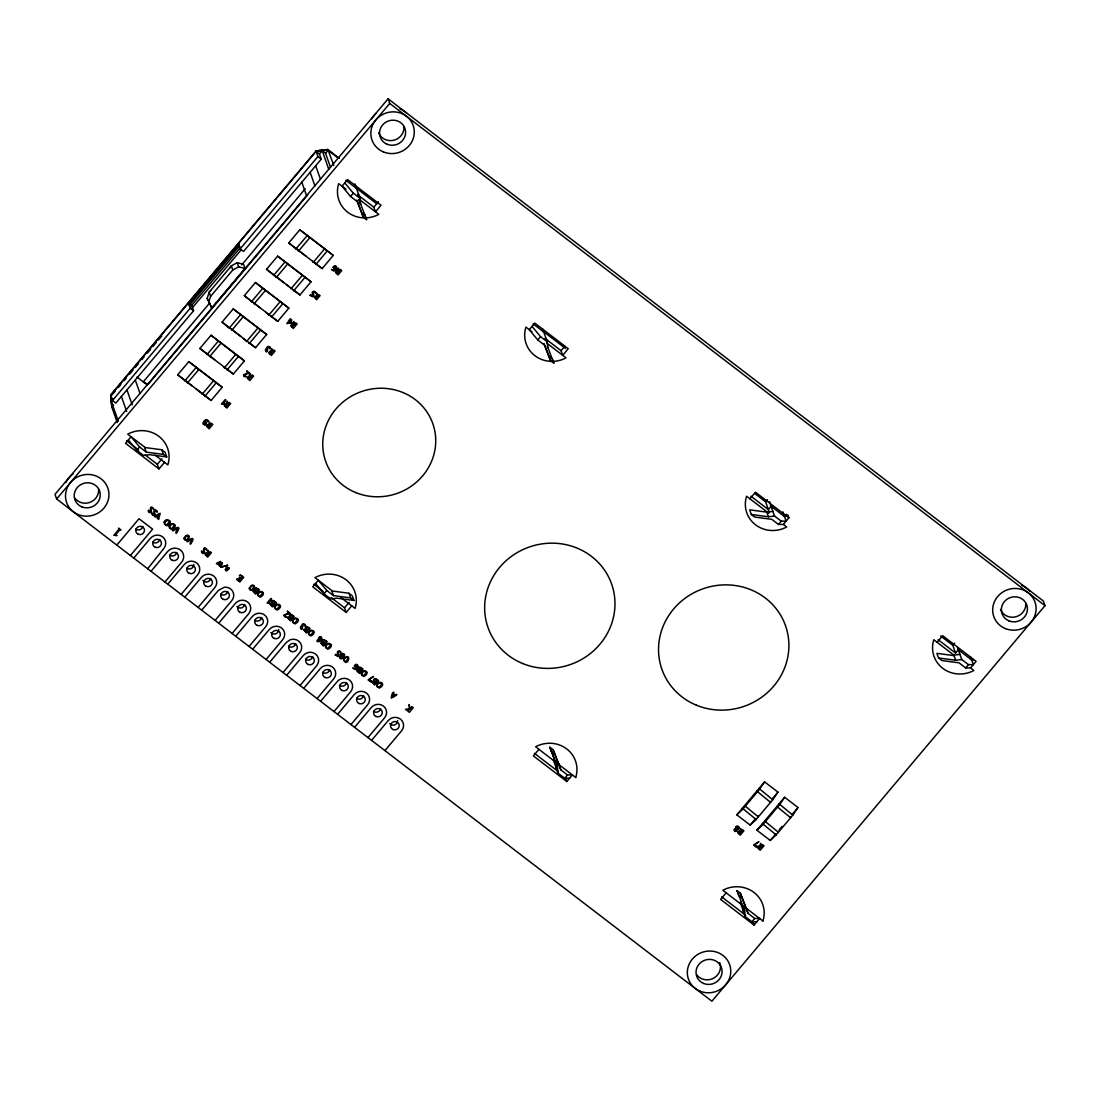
<?xml version="1.0" encoding="UTF-8"?>
<svg xmlns="http://www.w3.org/2000/svg" width="1100" height="1100" viewBox="0 0 1100 1100"><rect width="100%" height="100%" fill="white"/><g stroke="black" fill="none" stroke-linecap="round" stroke-linejoin="round"><path stroke-width="1.5" d="M209.798 424.545L210.183 425.604L211.406 423.294L212.836 424.394L209.124 428.808L206.594 426.388L207.515 424.737A1.416 1.347 -19.4 0 1 208.395 424.641C209.605 424.119 209.522 419.141 209.825 424.353M227.549 403.714L227.947 404.8L229.199 402.435L230.67 403.562L226.861 408.072L224.276 405.598L225.225 403.92A1.458 1.375 -19.4 0 1 226.133 403.81C227.356 403.274 227.274 398.186 227.576 403.507M208.367 552.819L208.766 553.891L209.976 551.581L211.42 552.681L207.708 557.095L205.178 554.661L206.099 553.025A1.416 1.347 -19.4 0 1 206.979 552.915C208.189 552.393 208.106 547.415 208.395 552.626M250.525 376.228L250.91 377.314L252.161 374.949L253.633 376.076L249.837 380.586L247.252 378.111L248.188 376.434A1.458 1.375 -19.4 0 1 249.095 376.324C250.319 375.788 250.25 370.7 250.553 376.021M227.219 568.425C227.741 570.584 228.305 565.785 229.377 568.329M272.03 351.189L272.415 352.248L273.639 349.938L275.069 351.038L271.356 355.451L268.826 353.018L269.748 351.381A1.416 1.347 -19.4 0 1 270.627 351.285C271.837 350.749 271.755 345.785 272.058 350.982M294.016 324.074L294.415 325.16L295.653 322.795L297.124 323.923L293.329 328.446L290.744 325.957L291.692 324.28A1.458 1.375 -19.4 0 1 292.586 324.184C293.824 323.634 293.741 318.56 294.044 323.881M317.212 295.762L317.57 296.766L318.725 294.594L320.072 295.625L316.58 299.764L314.188 296.931L316.58 296.093L316.635 292.999L317.24 295.584M338.718 270.669L339.103 271.741L340.326 269.431L341.756 270.531L338.044 274.945L335.514 272.511L336.435 270.875A1.416 1.347 -19.4 0 1 337.315 270.779C338.525 270.243 338.442 265.279 338.745 270.476M740.891 830.899L741.276 831.971L742.5 829.661L743.944 830.761L740.218 835.175L737.688 832.741L738.622 831.105A1.416 1.347 -19.4 0 1 739.503 831.009C740.699 830.473 740.63 825.509 740.919 830.706M760.884 845.872L761.282 846.973L762.534 844.607L764.005 845.735L760.21 850.245L757.611 847.756L758.56 846.079A1.458 1.375 -19.4 0 1 759.468 845.982C760.691 845.433 760.622 840.359 760.925 845.68M227.232 568.288L226.779 566.335M117.26 422.524L111.815 407.082L112.118 404.91M207.185 298.389L209.151 292.229L231.357 265.856L237.242 262.694L243.609 264.385L245.053 268.51L211.736 308.069L207.185 298.389L208.505 300.754M208.643 302.514L210.609 296.34L232.815 269.981L238.7 266.819L245.053 268.51M391.297 697.744C392.067 690.016 396.192 690.938 392.26 696.946L394.707 695.502L393.209 694.348M220.619 561.536L219.45 564.575L222.269 562.801M222.393 562.898L221.141 566.844L219.876 566.197M764.582 781.866L759.385 789.497L742.734 809.27L736.821 814.839L750.186 825.082L756.112 819.527L772.764 799.741L777.947 792.124L764.582 781.866L736.821 814.839M784.644 797.253L779.446 804.87L762.795 824.643L756.883 830.211L770.247 840.455L776.16 834.9L792.825 815.114L798.009 807.496L784.644 797.253L756.883 830.211M147.661 568.741L163.776 548.556A8.731 8.305 -19.4 0 0 162.649 536.841A8.731 8.305 -19.4 0 0 150.411 538.312L133.76 558.085M305.209 188.746L241.739 264.921M115.39 535.013L119.474 530.241L121 529.925L118.621 528.11L119.089 529.072L113.836 535.288L117.095 535.59L115.417 535.026M113.108 393.731L115.321 391.105M118.635 387.172L120.835 384.546M124.149 380.614L126.363 378.001M129.676 374.055L132.99 370.123M135.19 367.51L138.504 363.564M141.817 359.631L144.031 357.019M147.345 353.072L150.659 349.14M152.859 346.528L156.172 342.581M158.386 339.969L161.7 336.036M188.21 304.562L239.002 244.228M189.447 305.209L239.14 246.194M190.974 306.185L240.666 247.17M113.108 399.025L111.251 401.225L118.319 421.3M238.37 243.732L240.185 248.889L243.526 251.446L321.255 159.156L319.44 154L322.218 150.7L325.559 153.271L330.454 167.172M112.502 400.51L190.218 308.22L188.416 303.064L191.758 305.635L193.572 310.778L115.844 403.067L112.502 400.51L110.674 394.873L316.099 150.947L327.91 149.531L339.24 158.331M240.185 248.889L317.914 156.585L316.099 150.947L327.91 149.531L333.781 165.412M191.565 308.743L241.258 249.728M113.671 404.882L111.815 407.082L110.688 395.368L316.539 150.838L323.18 150.425M325.559 153.271L328.336 149.971L316.099 151.442L319.44 154M209.151 303.627L143.261 381.879L148.074 384.395L307.697 194.851M388.107 98.794L55 494.34L56.636 498.974L711.893 1001.206L1045 605.66L1043.364 601.026L388.107 98.794L389.73 103.427L1045 605.66M56.636 498.974L389.73 103.427M177.691 374.811L188.801 361.625L222.228 387.255L211.131 400.441L177.691 374.811L192.404 386.086M199.897 348.439L211.008 335.266L244.434 360.882L233.337 374.069L199.897 348.439L214.61 359.714M222.104 322.08L233.214 308.894L266.64 334.51L255.544 347.696L222.104 322.08L229.157 328.226L240.268 315.04L239.896 314.009M244.31 295.707L255.42 282.521L288.846 308.137L277.75 321.324L244.31 295.707L249.659 299.805M266.53 269.335L277.626 256.149L311.053 281.779L299.956 294.965L266.53 269.335L283.91 282.659M288.736 242.962L299.832 229.776L333.259 255.406L322.163 268.593L288.736 242.962L306.116 256.286M144.623 447.48L161.755 449.763L165.11 452.32L166.733 456.954L149.6 454.671L143.481 455.4L136.799 450.285L139.576 446.985L131.079 436.714L125.524 443.3L158.95 468.93L164.505 462.33M356.799 200.049L361.625 212.424L364.966 214.995L366.603 219.629L363.248 217.058L357.225 201.589L350.543 196.474L353.32 193.174L344.809 182.903M158.95 468.93L157.328 464.296L161.947 458.796M350.543 196.474L342.045 186.189L347.586 179.603L381.026 205.232L375.471 211.819L373.835 207.185L378.469 201.685M291.706 320.127L290.249 318.656L286.839 323.634L291.995 322.561L290.262 320.719L291.665 320.086M116.806 545.105L139.012 518.732L152.611 529.155L130.405 555.527M157.355 518.169L158.661 519.502L160.16 513.301L154.344 516.202L155.636 517.192L159.376 514.168L157.369 518.155M151.002 571.312L167.654 551.526A9.116 8.662 -19.4 0 1 180.428 550A9.116 8.662 -19.4 0 1 181.61 562.224L164.945 581.996M167.764 584.155L184.415 564.369A8.731 8.305 -19.4 0 1 196.653 562.911A8.731 8.305 -19.4 0 1 197.794 574.626L181.129 594.399M184.745 597.163L201.396 577.39A8.731 8.305 -19.4 0 1 213.634 575.919A8.731 8.305 -19.4 0 1 214.775 587.648L198.11 607.42M201.726 610.184L218.377 590.411L224.262 587.249A8.731 8.305 -19.4 0 1 231.756 600.655L215.105 620.441M218.708 623.205L235.359 603.419A8.731 8.305 -19.4 0 1 247.596 601.961A8.731 8.305 -19.4 0 1 248.738 613.676L232.086 633.449M235.689 636.226L252.354 616.44A8.731 8.305 -19.4 0 1 264.591 614.969A8.731 8.305 -19.4 0 1 265.719 626.697L249.067 646.47M252.67 649.234L269.335 629.461A8.731 8.305 -19.4 0 1 281.572 627.99A8.731 8.305 -19.4 0 1 282.7 639.705L266.049 659.491M331.843 590.961L348.975 593.257L352.316 595.815L353.953 600.449L336.82 598.166L330.701 598.895L324.019 593.766L326.796 590.48L318.299 580.209L312.744 586.795L346.17 612.425L351.725 605.825M552.186 358.49L553.822 363.124L550.467 360.553L544.445 345.084L537.763 339.955L540.526 336.669L532.029 326.397M269.665 662.255L286.316 642.482L290.001 639.856A8.745 8.305 -19.4 0 1 299.695 652.726L283.03 672.499M286.646 675.276L303.298 655.49A8.731 8.305 -19.4 0 1 315.535 654.019A8.731 8.305 -19.4 0 1 316.676 665.748L300.011 685.52M346.17 612.425L344.534 607.791L349.168 602.291M537.763 339.955L529.251 329.684L534.806 323.097L568.246 348.714L562.691 355.314L561.055 350.68L564.754 346.28M303.696 688.339L320.347 668.566A8.731 8.305 -19.4 0 1 332.585 667.095A8.731 8.305 -19.4 0 1 333.726 678.81L317.061 698.582M320.609 701.305L337.274 681.533A8.731 8.305 -19.4 0 1 349.511 680.061A8.731 8.305 -19.4 0 1 350.639 691.776L333.988 711.562M337.59 714.326L354.255 694.54A8.731 8.305 -19.4 0 1 366.493 693.082A8.731 8.305 -19.4 0 1 367.62 704.798L350.969 724.57M371.663 681.079L370.851 682.027L368.115 679.924L373.464 676.473L368.789 679.717L371.498 680.955M354.571 727.334L371.236 707.561A8.731 8.305 -19.4 0 1 383.474 706.09A8.731 8.305 -19.4 0 1 384.601 717.805L367.95 737.591M371.566 740.355L388.217 720.582A8.731 8.305 -19.4 0 1 400.455 719.111A8.731 8.305 -19.4 0 1 401.582 730.826L384.931 750.599M538.945 749.32L533.39 755.92L566.816 781.536L572.371 774.95L567.504 774.964L560.821 769.849L553.149 749.746L549.808 747.175L557.466 767.277L558.044 773.135L564.726 778.264L569.594 778.236M749.911 498.809L755.466 492.209L788.893 517.839L783.338 524.425L778.47 524.452L771.774 519.324L754.641 517.041L751.3 514.484L749.678 509.85L766.81 512.132L772.929 511.404M769.423 512.641L765.614 501.82L767.47 499.62M554.592 763.359L556.449 761.159M786.335 514.305L784.479 516.505L771.114 506.248L768.336 509.547L750.956 496.224M564.726 778.264L567.504 774.964M778.47 524.452L781.247 521.152L786.115 521.139L782.856 511.871M750.186 825.082L755.741 818.496L756.112 819.527L742.376 808.239M777.947 792.124L772.406 798.71L772.764 799.741L759.027 788.466M757.116 846.312L756.319 847.261L753.582 845.157L758.918 841.706L754.256 844.951L756.965 846.189M726.165 892.815L720.61 899.401L754.036 925.031L759.591 918.445L754.724 918.459L748.027 913.344L740.369 893.241L737.027 890.67L738.664 895.304L742.005 897.875M770.247 840.455L775.803 833.869L776.16 834.9L762.438 823.611M779.048 830.019L782.1 826.389M798.009 807.496L792.454 814.082L792.825 815.114L779.089 803.839M937.131 642.304L942.673 635.704L976.112 661.334L970.558 667.92L965.69 667.947L958.994 662.819L941.861 660.536L938.52 657.979L936.898 653.345L954.03 655.627M971.699 660L958.334 649.743L955.556 653.043L952.834 645.315L954.69 643.115M740.176 902.22L745.264 916.63L751.946 921.759L754.724 918.459M965.69 667.947L968.468 664.648L973.335 664.634L970.612 656.906M310.035 295.377L310.736 294.621L312.771 296.12C315.452 294.869 310.2 293.411 312.978 291.582A1.636 1.554 -19.4 0 1 314.325 291.321C316.896 292.215 315.123 294.938 315.012 291.968C310.324 291.651 316.002 295.804 312.675 296.766L310.2 295.501M335.17 654.995L335.871 654.239L337.906 655.737C340.587 654.473 335.335 653.015 338.113 651.2A1.636 1.554 -19.4 0 1 339.46 650.939C342.031 651.819 340.257 654.555 340.147 651.585C335.459 651.269 341.137 655.421 337.81 656.384L335.335 655.119M220.481 561.426L216.549 563.406M391.449 697.854C394.487 697.084 398.269 693.577 396.385 694.471L395.038 695.296L393.319 694.045M326.067 150.081L327.14 149.572L338.044 157.919M112.007 395.038L110.674 394.873L111.774 406.189M751.3 514.484L768.433 516.766L774.551 516.038L781.247 521.152M970.558 667.92L973.899 670.491A28.394 26.978 -19.4 0 1 942.741 668.291A28.394 26.978 -19.4 0 1 933.79 639.732L953.838 655.105L959.956 654.376M938.52 657.979L955.652 660.261L961.771 659.533L968.468 664.648M751.946 921.759L756.814 921.731M139.576 446.985L146.259 452.114L163.391 454.396L166.733 456.954M326.796 590.48L333.479 595.595L350.611 597.891L353.953 600.449M229.254 568.48C225.156 573.567 224.895 569.25 226.655 566.486M220 566.046L221.609 563.53L218.611 565.235L219.876 562.114L217.346 564.259L216.425 563.544M333.259 255.406L299.832 229.776M311.053 281.779L277.626 256.149M288.846 308.137L255.42 282.521M266.64 334.51L233.214 308.894M244.434 360.882L211.008 335.266M222.228 387.255L188.801 361.625M317.914 156.585L321.255 159.156M356.496 188.251L376.86 203.871M542.369 330.715L565.51 348.452M754.724 493.474L765.614 501.82M940.61 635.951L952.834 645.315M970.214 658.639L972.895 660.688M345.854 180.317L356.551 188.512M533.074 323.812L543.771 332.007M357.789 194.879L373.835 207.185M545.009 338.374L561.055 350.68M938.162 639.719L955.556 653.043M353.32 193.174L360.002 198.303L360.566 204.16L358.93 199.526L366.603 219.629M540.526 336.669L547.223 341.784L547.786 347.655M346.046 189.269L338.69 183.631A28.394 26.978 -19.4 0 0 347.655 212.19A28.394 26.978 -19.4 0 0 378.812 214.376L359.425 199.512M531.933 331.732L525.91 327.126A28.394 26.978 -19.4 0 0 534.875 355.685A28.394 26.978 -19.4 0 0 566.033 357.871L546.645 343.007M768.625 513.15L746.57 496.237A28.394 26.978 -19.4 0 0 755.521 524.796A28.394 26.978 -19.4 0 0 786.679 526.996L783.338 524.425M544.019 343.544L548.845 355.919L551.072 357.624M322.163 268.593L312.799 261.415L313.17 262.446L324.266 249.26L323.909 248.229M286.577 284.707L289.259 286.756M299.956 294.965L293.274 289.836L293.631 290.868L304.741 277.681L304.37 276.65M260.37 308L251.006 300.836L251.364 301.854L262.474 288.668L262.103 287.65M265.719 312.097L268.744 315.178L279.854 302.005L279.496 300.974M277.75 321.324L271.067 316.209L271.425 317.24L282.521 304.054L282.164 303.022M240.831 336.421L231.468 329.244L231.839 330.275L242.935 317.089L242.577 316.071M243.512 338.47L246.538 341.55L257.647 328.364L257.29 327.332M255.544 347.696L248.861 342.567L249.219 343.599L260.315 330.413L259.957 329.395M190.218 308.22L193.572 310.778M233.337 374.069L223.974 366.891L224.331 367.922L235.441 354.736L235.084 353.705M778.388 832.26L764.651 820.985M196.419 389.166L211.131 400.441M136.991 377.066L147.345 385.014M551.444 751.809L554.785 754.38M155.141 455.152L167.846 464.901A28.394 26.978 -19.4 0 0 158.895 436.342A28.394 26.978 -19.4 0 0 127.724 434.143L144.444 446.957L146.259 452.114M341.028 597.63L355.066 608.396A28.394 26.978 -19.4 0 0 346.115 579.824A28.394 26.978 -19.4 0 0 314.944 577.638L331.664 590.452L333.479 595.595M556.957 763.496L559.185 765.215L553.149 749.746M743.628 911.996L743.064 906.139L746.405 908.71L740.369 893.241M126.569 440.715L138.6 449.941M145.282 455.07L157.328 464.296M313.789 584.21L323.139 591.388M331.169 597.534L344.534 607.791M534.435 753.335L558.511 771.774M721.655 896.83L745.718 915.269M315.521 583.495L324.019 593.766M128.301 440L136.799 450.285M209.165 301.936L211.736 308.069M547.36 346.115L553.822 363.124M737.027 890.67L744.686 910.773L745.264 916.63M549.808 747.175L557.466 767.277M957.247 646.649L961.771 659.533M953.838 655.105L955.652 660.261M787.806 514.745L788.893 517.839M769.477 501.614L774.551 516.038M766.81 512.132L768.433 516.766M790.24 816.723L790.598 817.754L776.861 806.479M770.179 801.35L770.536 802.381L756.8 791.106M757.969 815.856L758.326 816.888L744.59 805.599M752.95 921.938L754.036 925.031M542.685 328.914L547.223 341.784M746.226 908.188L748.027 913.344M743.064 906.139L744.686 910.773M548.845 355.919L550.467 360.553M565.73 778.442L566.816 781.536M354.929 183.879L360.002 198.303M557.92 761.612L560.821 769.849M361.625 212.424L363.248 217.058M553.506 760.265L558.044 773.135M322.218 150.7L328.749 169.235M315.7 165.743L320.457 179.259M310.159 172.343L314.916 185.845M326.576 250.278L326.947 251.309L315.837 264.495L315.48 263.464M301.826 182.229L306.584 195.745M309.196 236.954L309.554 237.985L298.457 251.171L298.086 250.14M306.515 234.905L306.886 235.936L295.776 249.123L295.419 248.091M301.702 274.601L302.06 275.632L290.95 288.819L290.593 287.788M286.99 263.326L287.347 264.357L276.251 277.544L275.88 276.512M284.309 261.278L284.68 262.309L273.57 275.495L273.212 274.464M264.784 289.699L265.141 290.73L254.045 303.903L253.674 302.885M237.242 262.694L238.7 266.819M348.975 593.257L350.611 597.891M232.815 269.981L231.357 265.856A8.731 8.305 -19.4 0 0 230.161 267.74M237.751 355.754L238.109 356.785L227.012 369.971L226.641 368.94M210.609 296.34L209.151 292.229A8.731 8.305 -19.4 0 1 210.829 290.689M220.371 342.43L220.729 343.461L209.633 356.647L209.261 355.616M217.69 340.381L218.061 341.413L206.951 354.599L206.594 353.567M215.545 382.126L215.903 383.158L204.806 396.344L204.435 395.312M212.864 380.078L213.235 381.109L202.125 394.295L201.768 393.264M198.165 368.803L198.522 369.834L187.413 383.02L187.055 381.989M195.484 366.754L195.855 367.785L184.745 380.971L184.387 379.94M161.755 449.763L163.391 454.396M135.272 379.995L140.03 393.511M126.94 389.895L132.234 404.91M121.399 396.481L126.679 411.496M555.844 762.644L556.408 768.501M358.366 193.669L358.655 196.597M111.127 394.763L111.623 399.836M719.661 962.555A13.104 12.458 -19.4 0 1 696.795 974.848M1025.75 603.13A13.104 12.458 -19.4 0 1 1000.546 609.414M1021.859 585.461A21.849 20.749 -19.4 0 1 1029.655 591.03M371.841 118.745A21.849 20.749 -19.4 0 1 376.172 113.231M400.015 108.845A21.849 20.749 -19.4 0 1 406.876 113.424M403.92 126.527A13.104 12.458 -19.4 0 1 378.716 132.811M98.574 489.115A13.104 12.458 -19.4 0 1 74.951 498.231M65.862 482.57A21.849 20.749 -19.4 0 1 73.04 474.031M142.808 526.391A4.373 4.152 -19.4 0 1 135.74 529.114M159.748 539.371A4.373 4.152 -19.4 0 1 152.694 542.094M176.77 552.42A4.373 4.152 -19.4 0 1 169.716 555.143M193.792 564.341A4.373 4.152 -19.4 0 1 186.697 568.164M210.732 578.449A4.373 4.152 -19.4 0 1 202.909 580.401M227.714 591.47A4.373 4.152 -19.4 0 1 220.66 594.192M244.709 604.491A4.373 4.152 -19.4 0 1 236.871 606.444M261.69 617.499A4.373 4.152 -19.4 0 1 254.623 620.235M278.712 629.434A4.373 4.152 -19.4 0 1 270.834 632.473M295.653 643.541A4.373 4.152 -19.4 0 1 288.599 646.264M312.634 656.549A4.373 4.152 -19.4 0 1 305.58 659.285M329.684 669.625A4.373 4.152 -19.4 0 1 322.63 672.348M346.61 682.591A4.373 4.152 -19.4 0 1 339.543 685.314M363.591 695.612A4.373 4.152 -19.4 0 1 356.524 698.335M380.572 708.62A4.373 4.152 -19.4 0 1 373.505 711.343M397.595 720.555A4.373 4.152 -19.4 0 1 389.73 723.594M409.956 707.974L410.341 709.143L411.771 706.544L413.27 707.699L409.379 712.319L407.88 711.164L409.612 709.019L406.931 710.435L405.501 709.335L409.31 708.744L409.104 704.509L409.956 707.974M207.817 420.929C206.951 423.404 209.605 420.53 207.13 419.939C205.026 419.361 202.661 421.987 202.978 424.022C211.393 428.436 201.259 417.285 207.817 420.929M339.982 657.044L340.794 658.254L342.32 656.755L341.192 656.15L339.982 657.044M184.525 538.876C189.035 543.194 190.011 528.784 184.525 538.876M249.796 588.83C254.292 593.148 255.282 578.737 249.796 588.83M183.975 538.257C183.975 542.011 189.173 539.674 189.214 536.979A1.609 1.54 -19.4 0 0 188.897 535.7L186.038 535.452L183.975 538.257M249.246 588.211C249.246 591.965 254.444 589.627 254.485 586.933A1.609 1.54 -19.4 0 0 254.169 585.654L251.309 585.406L249.246 588.211M148.734 510.785C152.322 516.051 148.046 503.264 153.326 508.131C155.581 512.944 148.858 502.397 151.539 511.83A1.622 1.54 -19.4 0 1 150.755 512.627C147.29 513.562 148.404 508.365 148.734 510.785M152.364 513.562C155.939 518.829 151.662 506.041 156.956 510.909C159.197 515.721 152.488 505.175 155.169 514.607A1.622 1.54 -19.4 0 1 154.385 515.405C150.92 516.34 152.02 511.143 152.364 513.562M201.946 551.554C205.521 556.82 201.245 544.033 206.525 548.9C208.78 553.712 202.07 543.18 204.738 552.612A1.622 1.54 -19.4 0 1 203.968 553.396C200.502 554.345 201.603 549.134 201.946 551.554M239.786 577.541L240.762 578.861L242.481 576.854C241.739 574.049 237.394 577.486 240.268 574.75L243.705 577.39L239.827 581.996L236.61 579.535C237.614 576.304 238.274 583.798 240.542 579.123L238.562 578.531L239.786 577.541M253.179 591.305L255.599 594.11L259.325 589.696L256.094 587.771A1.499 1.43 -19.4 0 0 254.911 588.349L254.801 590.37A1.444 1.375 -19.4 0 0 253.811 590.494L253.179 591.305M270.064 604.051L272.539 606.925L276.347 602.415L273.048 600.435A1.54 1.458 -19.4 0 0 271.824 601.026L271.728 603.089A1.471 1.403 -19.4 0 0 270.71 603.226L270.064 604.051M287.856 617.925L290.345 620.799L294.14 616.275L290.84 614.309A1.54 1.458 -19.4 0 0 289.616 614.9L289.52 616.962A1.471 1.403 -19.4 0 0 288.502 617.086L287.856 617.925M303.903 630.094L306.322 632.899L310.035 628.485L306.817 626.56A1.499 1.43 -19.4 0 0 305.621 627.138L305.525 629.159A1.444 1.375 -19.4 0 0 304.535 629.283L303.903 630.094M320.87 643.225L323.345 646.099L327.154 641.575L323.854 639.609A1.54 1.458 -19.4 0 0 322.63 640.2L322.534 642.263A1.471 1.403 -19.4 0 0 321.516 642.386L320.87 643.225M339.405 656.714C340.134 662.929 348.673 653.551 342.141 653.4A1.403 1.334 -19.4 0 0 341.028 653.95L341.468 656.013L339.405 656.714M356.868 670.615L359.288 673.42L363.014 669.006L359.783 667.067A1.499 1.43 -19.4 0 0 358.586 667.659L358.49 669.666A1.444 1.375 -19.4 0 0 357.5 669.79L356.868 670.615M372.226 682.11L374.701 684.984L378.496 680.474L375.21 678.494A1.54 1.458 -19.4 0 0 373.986 679.085L373.876 681.148A1.471 1.403 -19.4 0 0 372.873 681.271L372.226 682.11M225.417 569.539C226.366 572.632 228.099 566.981 225.417 569.539M223.726 403.989L221.416 404.071L225.101 399.726C226.462 398.695 225.844 401.967 222.516 403.879L223.726 403.989M269.445 602.882L267.135 602.951L270.82 598.606C272.181 597.575 271.562 600.848 268.235 602.759L269.445 602.882M736.505 829.867C734.525 833.621 734.264 826.678 736.505 829.867M738.801 827.447C736.753 831.751 735.845 824.051 738.801 827.447M206.14 422.799C203.61 428.395 202.716 419.609 206.14 422.799M267.493 348.095C269.569 349.291 263.354 351.312 267.685 350.928C266.062 354.393 263.835 347.93 267.053 348.562A1.746 1.664 -19.4 0 1 266.846 347.696C267.121 344.479 272.566 347.916 269.885 348.879C271.067 347.353 267.946 345.812 267.493 348.095M302.5 625.584C304.576 626.78 298.361 628.788 302.679 628.402C301.056 631.868 298.829 625.405 302.06 626.038A1.746 1.664 -19.4 0 1 301.854 625.185C302.129 621.967 307.574 625.391 304.893 626.354C306.061 624.827 302.954 623.288 302.5 625.584M735.886 826.911C737.192 829.263 732.751 828.314 734.36 830.789A2.241 2.131 -19.4 0 0 735.405 831.449L736.973 830.968L737.041 829.152C741.675 829.95 737.798 823.584 735.886 826.911M333.795 267.85C336.201 271.824 337.081 262.597 333.795 267.85M355.08 666.352C357.486 670.326 358.366 661.114 355.08 666.352M243.581 374.908C242.907 377.946 248.256 376.145 245.768 376.475C242.151 376.296 246.524 372.749 248.518 373.684A2.118 2.007 -19.4 0 0 249.59 372.982L246.758 370.81C247.844 375.334 249.893 371.36 243.581 374.908M284.116 615.134C283.456 618.186 288.805 616.385 286.316 616.715C282.7 616.536 287.059 612.989 289.066 613.924A2.118 2.007 -19.4 0 0 290.125 613.209L287.306 611.036C288.393 615.574 290.441 611.586 284.116 615.134M253.798 591.649L254.952 592.873L256.286 591.346L254.856 590.714L253.798 591.649M270.696 604.409L271.879 605.66L273.24 604.106L271.769 603.446L270.696 604.409M288.489 618.283L289.671 619.52L291.032 617.966L289.561 617.32L288.489 618.283M304.507 630.438L305.676 631.661L307.01 630.135L305.566 629.502L304.507 630.438M321.502 643.582L322.685 644.82L324.046 643.266L322.575 642.62L321.502 643.582M357.486 670.959L358.641 672.169L359.975 670.656L358.531 670.024L357.486 670.959M372.859 682.467L374.041 683.705L375.402 682.151L373.931 681.505L372.859 682.467M333.149 267.245C338.291 274.423 326.851 266.035 333.603 271.012A2.97 2.819 -19.4 0 0 334.964 270.449C339.24 268.936 335.335 263.12 333.149 267.245M354.434 665.748C359.576 672.925 348.136 664.538 354.888 669.515A2.97 2.819 -19.4 0 0 356.249 668.951C360.525 667.439 356.62 661.623 354.434 665.748M164.147 521.991L164.574 524.205L166.87 525.759C172.205 523.421 170.775 519.2 166.045 519.942A3.025 2.874 -19.4 0 0 165.069 520.561L164.147 521.991M169.056 525.759L169.483 527.973L171.779 529.526C177.114 527.189 175.684 522.967 170.954 523.71A3.025 2.874 -19.4 0 0 169.991 524.329L169.056 525.759M257.482 593.505L257.895 595.65L260.123 597.163C265.293 594.894 263.904 590.796 259.325 591.511A2.929 2.791 -19.4 0 0 258.376 592.116L257.482 593.505M274.45 606.293L274.876 608.506L277.159 610.046C282.439 607.723 281.022 603.529 276.334 604.271A2.998 2.846 -19.4 0 0 275.371 604.89L274.45 606.293M292.256 620.166L292.669 622.366L294.951 623.906C300.245 621.582 298.829 617.402 294.14 618.131A2.998 2.846 -19.4 0 0 293.178 618.75L292.256 620.166M308.192 632.294L308.605 634.439L310.832 635.951C316.002 633.683 314.627 629.585 310.035 630.3A2.929 2.791 -19.4 0 0 309.1 630.905L308.192 632.294M325.256 645.466L325.683 647.666L327.965 649.206C333.245 646.882 331.829 642.702 327.14 643.431A2.998 2.846 -19.4 0 0 326.178 644.05L325.256 645.466M343.434 658.776C346.734 670.285 353.361 650.334 343.434 658.776M361.158 672.801L361.57 674.96L363.811 676.459C368.981 674.19 367.592 670.092 363 670.821A2.929 2.791 -19.4 0 0 362.065 671.426L361.158 672.801M376.612 684.351L377.039 686.551L379.321 688.091C384.601 685.768 383.185 681.587 378.496 682.33A2.998 2.846 -19.4 0 0 377.534 682.935L376.612 684.351M255.241 589.298L256.493 591.099L258.129 589.201L256.451 588.308L255.241 589.298M272.181 602.002L273.46 603.845L275.124 601.906L273.419 600.985L272.181 602.002M289.974 615.876L291.252 617.719L292.916 615.766L291.211 614.859L289.974 615.876M305.965 628.086L307.216 629.888L308.853 627.99L307.175 627.096L305.965 628.086M322.988 641.176L324.266 643.019L325.93 641.066L324.225 640.159L322.988 641.176M341.344 654.844L342.512 656.521C345.771 655.394 342.347 652.506 341.344 654.844M358.93 668.607L360.181 670.409L361.817 668.511L360.14 667.604L358.93 668.607M374.344 680.061L375.609 681.904L377.286 679.965L375.567 679.044L374.344 680.061M207.268 426.112C208.643 430.334 210.746 422.551 207.268 426.112M224.964 405.309C226.242 409.612 228.594 401.679 224.964 405.309M205.837 554.386C207.226 558.621 209.316 550.825 205.837 554.386M247.926 377.836C249.205 382.126 251.556 374.192 247.926 377.836M269.486 352.756C270.875 356.978 272.979 349.195 269.486 352.756M291.418 325.683C292.696 329.972 295.048 322.053 291.418 325.683M314.834 297.234C316.154 301.194 318.01 293.92 314.834 297.234M336.188 272.25C337.576 276.471 339.666 268.675 336.188 272.25M738.361 832.48C739.75 836.701 741.84 828.905 738.361 832.48M758.299 847.481C759.577 851.785 761.929 843.851 758.299 847.481M164.849 522.321L164.725 522.789A2.145 2.035 -19.4 0 0 165.028 524.164L166.554 525.03L169.73 521.317L167.186 520.314L164.849 522.321M169.757 526.089L169.634 526.556A2.145 2.035 -19.4 0 0 169.936 527.931L171.463 528.798L174.639 525.085L172.095 524.067L169.757 526.089M258.156 593.821L258.032 594.275A2.076 1.98 -19.4 0 0 258.335 595.609L259.806 596.461L262.9 592.859L260.425 591.869L258.156 593.821M275.151 606.623L275.028 607.09A2.131 2.021 -19.4 0 0 275.33 608.465L276.843 609.317L279.991 605.632L277.461 604.629L275.151 606.623M292.944 620.496L292.82 620.964A2.131 2.021 -19.4 0 0 293.123 622.325L294.635 623.191L297.784 619.506L295.268 618.502L292.944 620.496M308.88 632.61L308.756 633.064A2.076 1.98 -19.4 0 0 309.045 634.398L310.53 635.25L313.61 631.648L311.135 630.658L308.88 632.61M325.957 645.796L325.834 646.264A2.131 2.021 -19.4 0 0 326.136 647.625L327.649 648.491L330.798 644.806L328.268 643.803L325.957 645.796M344.08 659.065L343.956 659.505A1.952 1.856 -19.4 0 0 344.231 660.756L345.62 661.54L348.507 658.171L346.197 657.25L344.08 659.065M361.845 673.118L361.721 673.585A2.076 1.98 -19.4 0 0 362.024 674.919L363.495 675.757L366.575 672.155L364.114 671.179L361.845 673.118M377.314 684.681L377.19 685.149A2.131 2.021 -19.4 0 0 377.493 686.51L379.005 687.376L382.154 683.691L379.624 682.688L377.314 684.681M177.127 529.389C175.835 531.534 175.312 534.751 176.825 532.73C184.016 521.4 169.345 532.111 173.333 530.709L177.471 528.248L177.127 529.389M191.29 540.375C189.956 542.396 189.558 545.586 191.001 543.62C197.972 532.62 183.755 543.015 187.619 541.654L191.634 539.261L191.29 540.375M289.933 321.118L288.2 323.18L291.472 322.327L289.933 321.118M319.069 637.436L319.413 638.33C311.286 644.339 326.425 640.998 320.829 637.862C323.496 638.055 319.028 635.525 320.595 636.969L319.069 637.436M319.99 638.798L318.257 640.86L321.53 640.007L319.99 638.798M227.576 565.207L221.031 567.215L227.576 565.207M575.712 777.508L535.604 746.763A28.394 26.978 -19.4 0 1 566.761 748.949A28.394 26.978 -19.4 0 1 575.712 777.508M762.933 921.003L722.824 890.258A28.394 26.978 -19.4 0 1 753.981 892.444A28.394 26.978 -19.4 0 1 762.933 921.003M703.615 983.455A13.104 12.458 -19.4 0 0 722.04 970.351A13.104 12.458 -19.4 0 0 701.525 961.923A13.104 12.458 -19.4 0 0 703.615 983.455M699.985 991.155A21.849 20.749 -19.4 0 0 730.689 969.32A21.849 20.749 -19.4 0 0 696.506 955.268A21.849 20.749 -19.4 0 0 699.985 991.155M1005.331 628.567A21.849 20.749 -19.4 0 0 1036.035 606.732A21.849 20.749 -19.4 0 0 1001.852 592.68A21.849 20.749 -19.4 0 0 1005.331 628.567M1008.961 620.868A13.104 12.458 -19.4 0 0 1027.386 607.764A13.104 12.458 -19.4 0 0 1006.871 599.335A13.104 12.458 -19.4 0 0 1008.961 620.868M387.118 144.265A13.104 12.458 -19.4 0 0 405.556 131.161A13.104 12.458 -19.4 0 0 385.041 122.733A13.104 12.458 -19.4 0 0 387.118 144.265M383.487 151.951A21.849 20.749 -19.4 0 0 414.205 130.13A21.849 20.749 -19.4 0 0 380.022 116.078A21.849 20.749 -19.4 0 0 383.487 151.951M78.141 514.539A21.849 20.749 -19.4 0 0 108.859 492.717A21.849 20.749 -19.4 0 0 74.676 478.665A21.849 20.749 -19.4 0 0 78.141 514.539M81.785 506.853A13.104 12.458 -19.4 0 0 100.21 493.749A13.104 12.458 -19.4 0 0 79.695 485.32A13.104 12.458 -19.4 0 0 81.785 506.853M138.339 534.298A4.373 4.152 -19.4 0 0 144.471 529.925A4.373 4.152 -19.4 0 0 137.637 527.12A4.373 4.152 -19.4 0 0 138.339 534.298M155.279 547.277A4.373 4.152 -19.4 0 0 161.425 542.919A4.373 4.152 -19.4 0 0 154.578 540.114A4.373 4.152 -19.4 0 0 155.279 547.277M172.301 560.326A4.373 4.152 -19.4 0 0 178.447 555.967A4.373 4.152 -19.4 0 0 171.6 553.149A4.373 4.152 -19.4 0 0 172.301 560.326M189.282 573.348A4.373 4.152 -19.4 0 0 195.429 568.975A4.373 4.152 -19.4 0 0 188.595 566.17A4.373 4.152 -19.4 0 0 189.282 573.348M206.264 586.369A4.373 4.152 -19.4 0 0 212.41 581.996A4.373 4.152 -19.4 0 0 205.576 579.191A4.373 4.152 -19.4 0 0 206.264 586.369M223.245 599.376A4.373 4.152 -19.4 0 0 229.391 595.018A4.373 4.152 -19.4 0 0 222.558 592.199A4.373 4.152 -19.4 0 0 223.245 599.376M240.24 612.398A4.373 4.152 -19.4 0 0 246.373 608.025A4.373 4.152 -19.4 0 0 239.539 605.22A4.373 4.152 -19.4 0 0 240.24 612.398M257.221 625.419A4.373 4.152 -19.4 0 0 263.368 621.046A4.373 4.152 -19.4 0 0 256.52 618.241A4.373 4.152 -19.4 0 0 257.221 625.419M291.184 651.447A4.373 4.152 -19.4 0 0 297.33 647.075A4.373 4.152 -19.4 0 0 290.496 644.27A4.373 4.152 -19.4 0 0 291.184 651.447M274.202 638.426A4.373 4.152 -19.4 0 0 280.349 634.067A4.373 4.152 -19.4 0 0 273.501 631.249A4.373 4.152 -19.4 0 0 274.202 638.426M308.165 664.469A4.373 4.152 -19.4 0 0 314.311 660.096A4.373 4.152 -19.4 0 0 307.478 657.291A4.373 4.152 -19.4 0 0 308.165 664.469M325.215 677.531A4.373 4.152 -19.4 0 0 331.361 673.173A4.373 4.152 -19.4 0 0 324.528 670.354A4.373 4.152 -19.4 0 0 325.215 677.531M342.141 690.498A4.373 4.152 -19.4 0 0 348.288 686.139A4.373 4.152 -19.4 0 0 341.44 683.32A4.373 4.152 -19.4 0 0 342.141 690.498M359.123 703.519A4.373 4.152 -19.4 0 0 365.255 699.146A4.373 4.152 -19.4 0 0 358.421 696.341A4.373 4.152 -19.4 0 0 359.123 703.519M376.104 716.526A4.373 4.152 -19.4 0 0 382.25 712.168A4.373 4.152 -19.4 0 0 375.402 709.362A4.373 4.152 -19.4 0 0 376.104 716.526M393.085 729.548A4.373 4.152 -19.4 0 0 399.231 725.189A4.373 4.152 -19.4 0 0 392.397 722.37A4.373 4.152 -19.4 0 0 393.085 729.548M355.63 492.525A56.801 53.955 -19.4 0 0 435.49 435.765A56.801 53.955 -19.4 0 0 346.596 399.245A56.801 53.955 -19.4 0 0 355.63 492.525M522.569 663.479A65.532 62.26 -19.4 0 0 614.707 598.001A65.532 62.26 -19.4 0 0 512.146 555.857A65.532 62.26 -19.4 0 0 522.569 663.479M696.465 705.21A65.532 62.26 -19.4 0 0 788.617 639.719A65.532 62.26 -19.4 0 0 686.043 597.575A65.532 62.26 -19.4 0 0 696.465 705.21"/></g></svg>
